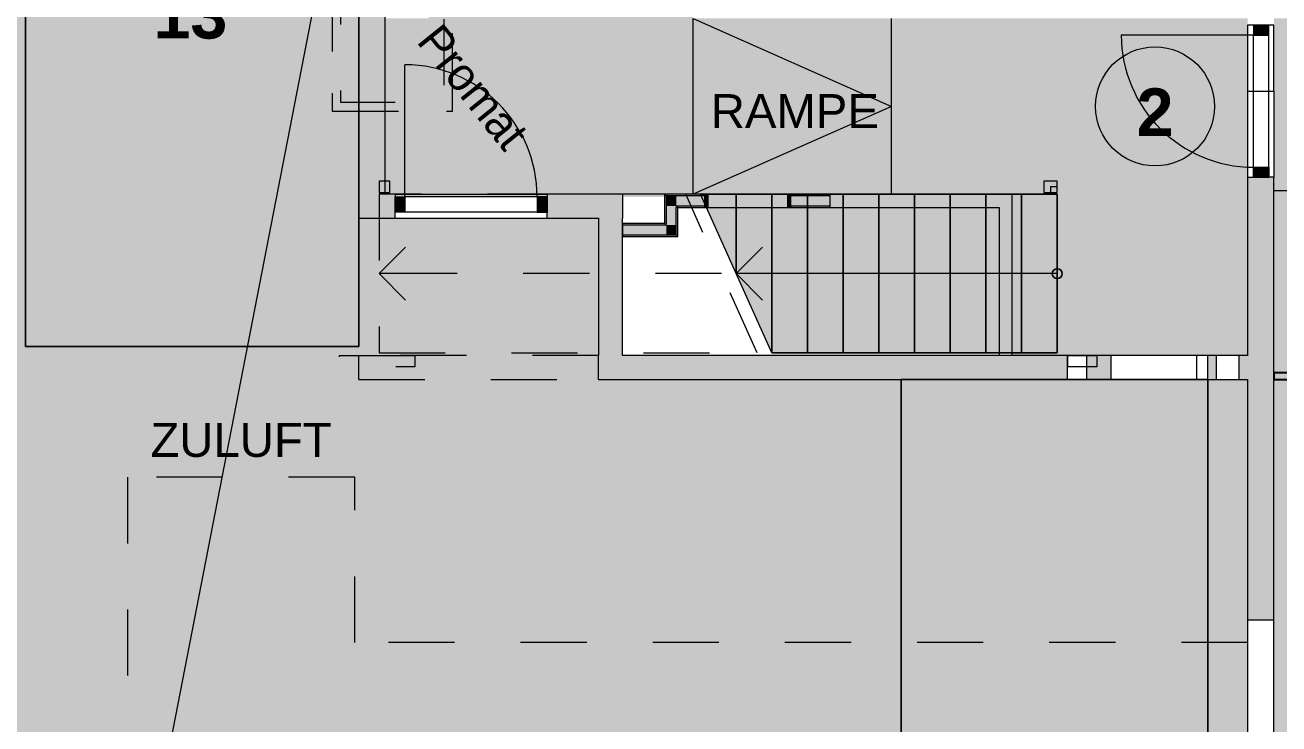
# Model space of a CAD drawing. Header units: metres. Extents: x -14 to 130, y -38 to 4.
# Drawn here: x 69.83 to 79.31, y -14.2 to -8.91 of the extents above; entities that cross this region are included whole.
import ezdxf

# ---------------------------------------------------------------- set-up
doc = ezdxf.new("R2010")
doc.units = ezdxf.units.M
doc.header["$MEASUREMENT"] = 0
doc.set_wipeout_variables(frame=1)
for name, pattern in [('Schnittlinie', [0.006, 0.003, -0.0015, 0, -0.0015]), ('Untersicht', [0.001, 0.0005, -0.0005]), ('Wipeout_Contour', [1, 0, -1])]:
    doc.linetypes.add(name, pattern=pattern)
for name, color, linetype in [('-1._Keller PP Icon_1_0', 7, 'Continuous'), ('-1._Keller PP Icon_1_120 Wand Innen tragend', 7, 'Continuous'), ('-1._Keller PP Icon_1_130 Wand Innen', 7, 'Continuous'), ('-1._Keller PP Icon_1_230 Decke abgehaengt', 7, 'Continuous'), ('-1._Keller PP Icon_1_410 Treppe', 7, 'Continuous'), ('-1._Keller PP Icon_1_710 Gelände', 7, 'Continuous'), ('-1._Keller PP Icon_1_810 Raum', 7, 'Continuous'), ('-1._Keller PP Icon_1_815 Raumbegrenzung', 7, 'Continuous'), ('-1._Keller PP Icon_1_905 VP Beschriftung Übersicht.Übersicht', 7, 'Continuous'), ('-1._Keller PP Icon_1_925 Vorentwurf Beschriftung', 7, 'Continuous')]:
    doc.layers.add(name, color=color, linetype=linetype)
doc.styles.add('ERSTELLTER_STIL_10', font='arial.ttf')
doc.styles.add('ERSTELLTER_STIL_5', font='')
doc.styles.add('ERSTELLTER_STIL_7', font='arial.ttf')
doc.styles.get('ERSTELLTER_STIL_5').set_extended_font_data('Eurostile')

msp = doc.modelspace()

# ---------------------------------------------------------------- wipeouts: each hides what was drawn before it
at = {"color": 254, "linetype": 'Wipeout_Contour', "lineweight": 0, "ltscale": 308.749813}
msp.add_wipeout([(60.3437, 3.4238), (60.3437, -37.1137), (84.7244, -37.1137), (84.7244, 3.4238)], dxfattribs=at).dxf.layer = '-1._Keller PP Icon_1_0'

# ---------------------------------------------------------------- next in the draw order: hatches: boundary and pattern name
at = {"layer": '-1._Keller PP Icon_1_120 Wand Innen tragend', "linetype": 'Continuous', "lineweight": 0, "true_color": 0x000000}
for points in [[(72.352, -8.5625), (72.352, -9.5625), (72.552, -9.5625), (72.552, -8.5625)], [(79.122, -8.9125), (79.122, -8.9875), (79.237, -8.9875), (79.237, -8.9125)], [(72.552, -10.1525), (72.552, -9.5625), (72.352, -9.5625), (72.352, -10.1525)], [(79.122, -10.0625), (79.237, -10.0625), (79.237, -9.9875), (79.122, -9.9875)], [(79.122, -10.0625), (79.077, -10.0625), (79.077, -13.4125), (79.277, -13.4125), (79.277, -10.0625), (79.237, -10.0625)], [(72.552, -10.1925), (72.552, -10.1525), (72.352, -10.1525), (72.352, -10.1925)], [(72.352, -10.1925), (72.352, -10.3725), (72.627, -10.3725), (72.627, -10.3275), (72.627, -10.2125), (72.627, -10.1925)], [(72.627, -10.2125), (72.627, -10.3275), (72.702, -10.3275), (72.702, -10.2125)], [(73.777, -10.2125), (73.702, -10.2125), (73.702, -10.3275), (73.777, -10.3275)], [(73.777, -10.2125), (73.777, -10.3275), (73.777, -10.3725), (74.167, -10.3725), (74.167, -10.1925), (73.777, -10.1925)], [(74.167, -10.3725), (74.347, -10.3725), (74.347, -10.1925)], [(74.167, -10.3725), (74.347, -10.1925), (74.167, -10.1925)], [(74.167, -10.3725), (74.167, -11.4125), (74.347, -11.4125), (74.347, -10.3725)], [(74.167, -11.5925), (74.347, -11.4125), (74.167, -11.4125)], [(74.167, -11.5925), (74.347, -11.5925), (74.347, -11.4125)], [(78.0439, -11.4125), (77.862, -11.4125), (77.862, -11.5925), (78.0439, -11.5925)], [(78.8395, -11.4125), (78.777, -11.4125), (78.777, -11.5925), (78.8395, -11.5925)], [(79.077, -11.4125), (79.0145, -11.4125), (79.0145, -11.5925), (79.077, -11.5925)]]:
    msp.add_hatch(color=18, dxfattribs=at).paths.add_polyline_path(points)
at = {"layer": '-1._Keller PP Icon_1_130 Wand Innen', "linetype": 'Continuous', "lineweight": 0, "true_color": 0x000000}
for points in [[(74.667, -10.205), (74.6795, -10.205), (74.667, -10.1925)], [(74.6795, -10.1925), (74.667, -10.1925), (74.6795, -10.205)], [(74.667, -10.4125), (74.6795, -10.4125), (74.6795, -10.205), (74.667, -10.205)], [(74.6795, -10.1925), (74.6795, -10.205), (74.972, -10.205), (74.972, -10.1925)], [(74.7545, -10.28), (74.6795, -10.205), (74.6795, -10.28)], [(74.7545, -10.205), (74.6795, -10.205), (74.7545, -10.28)], [(74.7545, -10.28), (74.972, -10.28), (74.972, -10.205), (74.7545, -10.205)], [(74.7545, -10.425), (74.7545, -10.28), (74.6795, -10.28), (74.6795, -10.425)], [(74.767, -10.2925), (74.7545, -10.28), (74.7545, -10.2925)], [(74.767, -10.28), (74.7545, -10.28), (74.767, -10.2925)], [(74.767, -10.5), (74.767, -10.2925), (74.7545, -10.2925), (74.7545, -10.5)], [(74.972, -10.28), (74.767, -10.28), (74.767, -10.2925), (74.972, -10.2925)], [(74.667, -10.4125), (74.347, -10.4125), (74.347, -10.425), (74.667, -10.425)], [(74.6795, -10.425), (74.347, -10.425), (74.347, -10.5), (74.6795, -10.5)], [(74.6795, -10.4125), (74.667, -10.4125), (74.6795, -10.425)], [(74.667, -10.4125), (74.667, -10.425), (74.6795, -10.425)], [(74.7545, -10.425), (74.6795, -10.425), (74.7545, -10.5)], [(74.6795, -10.425), (74.6795, -10.5), (74.7545, -10.5)], [(74.7545, -10.5), (74.347, -10.5), (74.347, -10.5125), (74.7545, -10.5125)], [(74.767, -10.5), (74.7545, -10.5), (74.767, -10.5125)], [(74.7545, -10.5), (74.7545, -10.5125), (74.767, -10.5125)]]:
    msp.add_hatch(color=18, dxfattribs=at).paths.add_polyline_path(points)
at = {"layer": '-1._Keller PP Icon_1_130 Wand Innen', "linetype": 'Continuous', "lineweight": 0, "true_color": 0xffffff}
for points in [[(74.972, -10.2925), (74.997, -10.2925), (74.997, -10.1925), (74.972, -10.1925)], [(75.622, -10.1925), (75.597, -10.1925), (75.597, -10.2925), (75.622, -10.2925)]]:
    msp.add_hatch(color=7, dxfattribs=at).paths.add_polyline_path(points)
at = {"layer": '-1._Keller PP Icon_1_130 Wand Innen', "linetype": 'Continuous', "lineweight": 13, "true_color": 0xdfdfdf}
msp.add_hatch(color=254, dxfattribs=at).paths.add_polyline_path([(79.277, -11.5925), (80.177, -11.5925), (80.177, -11.5425), (79.277, -11.5425)])
at = {"layer": '-1._Keller PP Icon_1_810 Raum', "linetype": 'Continuous', "lineweight": 13, "true_color": 0xd9d8c9}
for points in [[(72.352, -11.3425), (72.352, -6.3425), (69.832, -6.3425), (69.832, -11.3425)], [(76.457, -11.5925), (76.457, -17.5925), (78.777, -17.5925), (78.777, -11.5925)]]:
    msp.add_hatch(color=254, dxfattribs=at).paths.add_polyline_path(points)
at = {"layer": '-1._Keller PP Icon_1_810 Raum', "linetype": 'Continuous', "lineweight": 0, "true_color": 0x3f3f3f}
msp.add_hatch(color=250, dxfattribs=at).paths.add_polyline_path([(82.0997, -15.3225), (82.1212, -8.8625), (79.277, -8.8625), (79.277, -15.3225)])
at = {"layer": '-1._Keller PP Icon_1_905 VP Beschriftung Übersicht.Übersicht', "linetype": 'Continuous', "lineweight": 0, "true_color": 0xffffff}
for points in [[(75.207, -10.1925), (74.937, -10.1925), (75.207, -10.7925)], [(75.207, -10.7925), (75.477, -11.3925), (75.477, -10.1925), (75.207, -10.1925)], [(75.477, -11.3925), (75.747, -11.3925), (75.747, -10.1925), (75.477, -10.1925)], [(77.367, -11.3925), (77.637, -11.3925), (77.637, -10.1925), (77.367, -10.1925)], [(79.277, -11.5925), (82.1121, -11.5925), (82.1169, -10.1625), (79.277, -10.1625)]]:
    msp.add_hatch(color=7, dxfattribs=at).paths.add_polyline_path(points)

# ---------------------------------------------------------------- next in the draw order: linework, layer by layer
at = {"layer": '-1._Keller PP Icon_1_120 Wand Innen tragend', "color": 8, "linetype": 'Continuous', "lineweight": 0, "ltscale": 1000}
for p, q in [((79.122, -8.9875), (78.122, -8.9875)), ((72.702, -10.2125), (72.702, -9.2125))]:
    msp.add_line(p, q, dxfattribs=at)
at = {"layer": '-1._Keller PP Icon_1_120 Wand Innen tragend', "color": 7, "linetype": 'Schnittlinie', "lineweight": 13, "ltscale": 1000}
for p, q in [((79.122, -9.9875), (79.122, -8.9875)), ((79.237, -9.9875), (79.237, -8.9875)), ((79.077, -9.4125), (79.077, -10.0625)), ((79.277, -9.4125), (79.277, -10.0625)), ((72.627, -10.1925), (73.777, -10.1925)), ((73.702, -10.2125), (72.702, -10.2125)), ((73.702, -10.3275), (72.702, -10.3275)), ((72.627, -10.3725), (73.777, -10.3725))]:
    msp.add_line(p, q, dxfattribs=at)
at = {"layer": '-1._Keller PP Icon_1_120 Wand Innen tragend', "color": 7, "linetype": 'Continuous', "lineweight": 18, "ltscale": 1000}
for p, q in [((79.077, -10.0625), (79.122, -10.0625)), ((79.122, -10.0625), (79.237, -10.0625)), ((79.277, -10.0625), (79.122, -10.0625)), ((79.277, -10.0625), (79.237, -10.0625)), ((72.627, -10.1925), (72.627, -10.3275)), ((72.627, -10.1925), (72.627, -10.2125)), ((72.627, -10.3275), (72.627, -10.2125)), ((73.777, -10.1925), (73.777, -10.3275)), ((73.777, -10.1925), (73.777, -10.2125)), ((73.777, -10.3275), (73.777, -10.2125)), ((72.627, -10.3725), (72.627, -10.3275)), ((73.777, -10.3725), (73.777, -10.3275))]:
    msp.add_line(p, q, dxfattribs=at)
at = {"layer": '-1._Keller PP Icon_1_120 Wand Innen tragend', "color": 7, "linetype": 'Continuous', "lineweight": 18, "ltscale": 1000, "flags": 128}
for points in [[(72.352, -8.5625), (72.352, -9.5625)], [(72.552, -9.5625), (72.552, -8.5625)], [(72.352, -9.5625), (72.352, -10.1525)], [(72.552, -10.1525), (72.552, -9.5625)], [(79.077, -10.0625), (79.077, -11.4125)], [(79.277, -13.4125), (79.277, -10.0625)], [(72.352, -10.1525), (72.352, -10.1925)], [(72.352, -10.1925), (72.352, -10.3725)], [(72.552, -10.1925), (72.552, -10.1525)], [(72.627, -10.1925), (72.552, -10.1925)], [(74.347, -10.1925), (73.777, -10.1925)], [(74.347, -10.1925), (74.347, -10.3725)], [(72.352, -10.3725), (72.627, -10.3725)], [(73.777, -10.3725), (74.167, -10.3725)], [(74.167, -10.3725), (74.167, -11.4125)], [(74.347, -11.4125), (74.347, -10.3725)], [(74.167, -11.5925), (74.167, -11.4125)], [(77.712, -11.4125), (77.712, -11.5925)], [(78.0439, -11.4125), (77.862, -11.4125)], [(77.862, -11.5925), (77.862, -11.4125)], [(78.0439, -11.4125), (78.0439, -11.5925)], [(78.6939, -11.5925), (78.6939, -11.4125)], [(78.8395, -11.4125), (78.777, -11.4125)], [(78.777, -11.5925), (78.777, -11.4125)], [(78.8395, -11.4125), (78.8395, -11.5925)], [(79.077, -11.4125), (79.0145, -11.4125)], [(79.0145, -11.5925), (79.0145, -11.4125)], [(74.167, -11.5925), (77.712, -11.5925)], [(77.862, -11.5925), (78.0439, -11.5925)], [(78.777, -11.5925), (78.8395, -11.5925)], [(79.0145, -11.5925), (79.077, -11.5925)], [(79.077, -11.5925), (79.077, -13.4125)], [(79.277, -13.4125), (79.077, -13.4125)]]:
    msp.add_lwpolyline(points, dxfattribs=at)
at = {"layer": '-1._Keller PP Icon_1_120 Wand Innen tragend', "color": 154, "linetype": 'Continuous', "lineweight": 13, "ltscale": 1000, "true_color": 0x004e91, "flags": 128}
for points in [[(79.277, -8.9125), (79.237, -8.9125), (79.122, -8.9125), (79.077, -8.9125)], [(79.077, -9.4125), (79.122, -9.4125), (79.237, -9.4125), (79.277, -9.4125)], [(77.862, -11.4125), (77.712, -11.4125)], [(78.6939, -11.4125), (78.0439, -11.4125)], [(78.777, -11.4125), (78.6939, -11.4125)], [(79.0145, -11.4125), (78.8395, -11.4125)], [(77.712, -11.5925), (77.862, -11.5925)], [(78.0439, -11.5925), (78.6939, -11.5925)], [(78.6939, -11.5925), (78.777, -11.5925)], [(78.8395, -11.5925), (79.0145, -11.5925)], [(79.077, -13.4125), (79.077, -15.3225)], [(79.277, -15.3225), (79.277, -13.4125)]]:
    msp.add_lwpolyline(points, dxfattribs=at)
at = {"layer": '-1._Keller PP Icon_1_120 Wand Innen tragend', "color": 7, "linetype": 'Schnittlinie', "lineweight": 13, "ltscale": 1000, "flags": 128}
for points in [[(79.077, -8.9125), (79.077, -9.4125)], [(79.277, -9.4125), (79.277, -8.9125)]]:
    msp.add_lwpolyline(points, dxfattribs=at)
at = {"layer": '-1._Keller PP Icon_1_120 Wand Innen tragend', "color": 7, "linetype": 'Continuous', "lineweight": 13, "ltscale": 1000, "flags": 128}
for points in [[(79.122, -8.9125), (79.122, -8.9875), (79.237, -8.9875), (79.237, -8.9125)], [(79.122, -10.0625), (79.122, -9.9875), (79.237, -9.9875), (79.237, -10.0625)], [(72.627, -10.2125), (72.702, -10.2125), (72.702, -10.3275), (72.627, -10.3275)], [(73.777, -10.2125), (73.702, -10.2125), (73.702, -10.3275), (73.777, -10.3275)]]:
    msp.add_lwpolyline(points, close=True, dxfattribs=at)
at = {"layer": '-1._Keller PP Icon_1_120 Wand Innen tragend', "color": 7, "linetype": 'Untersicht', "lineweight": 13, "ltscale": 1000, "flags": 128}
for points in [[(74.167, -11.4125), (72.352, -11.4125)], [(72.352, -11.5925), (72.352, -11.4125)], [(74.167, -11.5925), (74.167, -11.4125)], [(72.352, -11.5925), (74.167, -11.5925)]]:
    msp.add_lwpolyline(points, dxfattribs=at)
at = {"layer": '-1._Keller PP Icon_1_120 Wand Innen tragend', "color": 8, "linetype": 'Continuous', "lineweight": 0, "ltscale": 1000}
for centre, start, end in [((79.122, -8.9875), 180, 270), ((72.702, -10.2125), 0, 90)]:
    msp.add_arc(centre, 1, start, end, dxfattribs=at)
at = {"layer": '-1._Keller PP Icon_1_120 Wand Innen tragend', "color": 7, "linetype": 'Continuous', "lineweight": 18, "ltscale": 1000}
for p in [(79.122, -10.0625), (72.627, -10.3275), (73.777, -10.3275)]:
    msp.add_point(p, dxfattribs=at)
at = {"layer": '-1._Keller PP Icon_1_130 Wand Innen', "color": 7, "linetype": 'Continuous', "lineweight": 18, "ltscale": 1000}
for p, q in [((74.6795, -10.205), (74.6795, -10.28)), ((74.7545, -10.205), (74.6795, -10.205)), ((74.6795, -10.205), (74.6795, -10.28)), ((74.972, -10.205), (74.7545, -10.205)), ((74.972, -10.205), (74.972, -10.1925)), ((74.972, -10.205), (74.972, -10.1925)), ((74.972, -10.205), (74.972, -10.1925)), ((74.972, -10.28), (74.972, -10.205)), ((74.972, -10.28), (74.972, -10.205)), ((74.972, -10.28), (74.972, -10.205)), ((75.622, -10.205), (75.622, -10.1925)), ((75.622, -10.205), (75.622, -10.1925)), ((75.622, -10.205), (75.622, -10.1925)), ((75.622, -10.28), (75.622, -10.205)), ((75.622, -10.28), (75.622, -10.205)), ((75.622, -10.28), (75.622, -10.205)), ((74.6795, -10.28), (74.6795, -10.4125)), ((74.7545, -10.28), (74.7545, -10.2925)), ((74.7545, -10.28), (74.972, -10.28)), ((74.7545, -10.28), (74.7545, -10.2925)), ((74.7545, -10.425), (74.7545, -10.2925)), ((74.972, -10.2925), (74.972, -10.28)), ((74.972, -10.2925), (74.972, -10.28)), ((74.972, -10.2925), (74.972, -10.28)), ((75.622, -10.2925), (75.622, -10.28)), ((75.622, -10.2925), (75.622, -10.28)), ((75.622, -10.2925), (75.622, -10.28)), ((74.6795, -10.425), (74.347, -10.425)), ((74.6795, -10.425), (74.6795, -10.4125)), ((74.6795, -10.425), (74.6795, -10.4125)), ((74.7545, -10.5), (74.7545, -10.425)), ((74.7545, -10.5), (74.7545, -10.425)), ((74.347, -10.5), (74.6795, -10.5)), ((74.6795, -10.5), (74.7545, -10.5))]:
    msp.add_line(p, q, dxfattribs=at)
at = {"layer": '-1._Keller PP Icon_1_130 Wand Innen', "color": 7, "linetype": 'Continuous', "lineweight": 13, "ltscale": 1000}
for p, q in [((74.997, -10.1925), (74.972, -10.1925)), ((74.972, -10.1925), (74.972, -10.2925)), ((74.997, -10.2925), (74.997, -10.1925)), ((75.622, -10.1925), (75.597, -10.1925)), ((75.597, -10.1925), (75.597, -10.2925)), ((75.622, -10.2925), (75.622, -10.1925)), ((74.972, -10.2925), (74.997, -10.2925)), ((75.597, -10.2925), (75.622, -10.2925))]:
    msp.add_line(p, q, dxfattribs=at)
at = {"layer": '-1._Keller PP Icon_1_130 Wand Innen', "color": 8, "linetype": 'Continuous', "lineweight": 0, "ltscale": 1000}
msp.add_line((74.982, -10.2925), (75.612, -10.2925), dxfattribs=at)
at = {"layer": '-1._Keller PP Icon_1_130 Wand Innen', "color": 7, "linetype": 'Continuous', "lineweight": 18, "ltscale": 1000, "flags": 128}
for points in [[(74.667, -10.1925), (74.667, -10.205)], [(74.972, -10.1925), (74.667, -10.1925)], [(74.667, -10.205), (74.667, -10.4125)], [(74.767, -10.2925), (74.972, -10.2925)], [(74.767, -10.5), (74.767, -10.2925)], [(74.667, -10.4125), (74.347, -10.4125)], [(74.347, -10.4125), (74.347, -10.425)], [(74.347, -10.425), (74.347, -10.5)], [(74.347, -10.5), (74.347, -10.5125)], [(74.347, -10.5125), (74.767, -10.5125)], [(74.767, -10.5125), (74.767, -10.5)]]:
    msp.add_lwpolyline(points, dxfattribs=at)
at = {"layer": '-1._Keller PP Icon_1_130 Wand Innen', "color": 7, "linetype": 'Continuous', "lineweight": 25, "ltscale": 1000, "flags": 128}
for points in [[(80.177, -11.5425), (79.277, -11.5425)], [(79.277, -11.5425), (79.277, -11.5925)], [(79.277, -11.5925), (80.177, -11.5925)]]:
    msp.add_lwpolyline(points, dxfattribs=at)
at = {"layer": '-1._Keller PP Icon_1_230 Decke abgehaengt', "color": 8, "linetype": 'Untersicht', "lineweight": 13, "ltscale": 1000, "flags": 128}
for points in [[(72.152, -8.4275), (72.152, -9.5625), (72.352, -9.5625), (73.062, -9.5625), (73.062, -8.7025), (72.882, -8.7025), (72.882, -8.5625), (72.352, -8.5625), (72.352, -8.4275)], [(72.152, -9.5625), (73.062, -9.5625), (73.062, -8.7025), (72.997, -8.7025), (72.997, -9.4975), (72.217, -9.4975), (72.217, -8.4925), (72.352, -8.4925), (72.352, -8.4275), (72.152, -8.4275)]]:
    msp.add_lwpolyline(points, close=True, dxfattribs=at)
at = {"layer": '-1._Keller PP Icon_1_410 Treppe', "color": 7, "linetype": 'Untersicht', "lineweight": 18, "ltscale": 1000}
for p, q in [((74.8273, -10.1925), (72.507, -10.1925)), ((72.507, -10.1925), (72.507, -11.3925)), ((75.3673, -11.3925), (74.8273, -10.1925)), ((72.507, -11.3925), (75.3673, -11.3925))]:
    msp.add_line(p, q, dxfattribs=at)
at = {"layer": '-1._Keller PP Icon_1_410 Treppe', "color": 7, "linetype": 'Continuous', "lineweight": 18, "ltscale": 1000}
for p, q in [((75.207, -10.1925), (74.937, -10.1925)), ((75.477, -11.3925), (74.937, -10.1925)), ((75.477, -10.1925), (75.207, -10.1925)), ((75.207, -10.1925), (75.207, -10.7925)), ((75.207, -10.7925), (75.207, -10.1925)), ((75.747, -10.1925), (75.477, -10.1925)), ((75.477, -10.1925), (75.477, -11.3925)), ((75.477, -11.3925), (75.477, -10.1925)), ((75.747, -10.1925), (75.747, -11.3925)), ((75.747, -11.3925), (75.747, -10.1925)), ((77.637, -10.1925), (77.367, -10.1925)), ((77.367, -10.1925), (77.367, -11.3925)), ((77.367, -11.3925), (77.367, -10.1925)), ((77.637, -11.3925), (77.637, -10.1925)), ((75.477, -11.3925), (75.747, -11.3925)), ((75.747, -11.3925), (76.017, -11.3925)), ((76.017, -11.3925), (76.287, -11.3925)), ((76.287, -11.3925), (76.557, -11.3925)), ((76.557, -11.3925), (76.827, -11.3925)), ((76.827, -11.3925), (77.097, -11.3925)), ((77.367, -11.3925), (77.637, -11.3925))]:
    msp.add_line(p, q, dxfattribs=at)
at = {"layer": '-1._Keller PP Icon_1_410 Treppe', "color": 7, "linetype": 'Untersicht', "lineweight": 13, "ltscale": 1000}
for p, q in [((72.707, -10.5925), (72.507, -10.7925)), ((72.777, -10.7925), (72.507, -10.7925)), ((72.507, -10.7925), (72.707, -10.9925)), ((75.0973, -10.7925), (72.777, -10.7925))]:
    msp.add_line(p, q, dxfattribs=at)
at = {"layer": '-1._Keller PP Icon_1_410 Treppe', "color": 7, "linetype": 'Continuous', "lineweight": 13, "ltscale": 1000}
for p, q in [((75.407, -10.5925), (75.207, -10.7925)), ((75.207, -10.7925), (75.407, -10.9925)), ((77.637, -10.7925), (77.367, -10.7925))]:
    msp.add_line(p, q, dxfattribs=at)
at = {"layer": '-1._Keller PP Icon_1_410 Treppe', "color": 255, "linetype": 'Untersicht', "lineweight": 0, "ltscale": 1000, "flags": 128}
for points in [[(72.507, -10.1775), (72.587, -10.1775), (72.587, -10.0925), (72.507, -10.0925)], [(72.507, -11.4125), (72.777, -11.4125), (72.777, -11.4975), (72.207, -11.4975), (72.207, -11.4125)]]:
    msp.add_lwpolyline(points, close=True, dxfattribs=at)
at = {"layer": '-1._Keller PP Icon_1_410 Treppe', "color": 255, "linetype": 'Continuous', "lineweight": 0, "ltscale": 1000, "flags": 128}
for points in [[(77.537, -10.1775), (77.637, -10.1775), (77.637, -10.0925), (77.537, -10.0925)], [(77.587, -10.1775), (77.607, -10.1775), (77.637, -10.1775), (77.637, -10.135), (77.587, -10.135)], [(77.717, -11.4125), (77.907, -11.4125), (77.937, -11.4125), (77.937, -11.4975), (77.717, -11.4975)]]:
    msp.add_lwpolyline(points, close=True, dxfattribs=at)
at = {"layer": '-1._Keller PP Icon_1_410 Treppe', "color": 7, "linetype": 'Continuous', "lineweight": 13, "ltscale": 1000, "flags": 128}
msp.add_lwpolyline([(77.637, -10.755, 1), (77.637, -10.83, 1)], format="xyb", close=True, dxfattribs=at)
at = {"layer": '-1._Keller PP Icon_1_710 Gelände', "color": 83, "linetype": 'Continuous', "lineweight": 13, "ltscale": 1000, "true_color": 0x89cd89}
msp.add_line((70.5856, -16.1077), (73.2046, -2.6377), dxfattribs=at)
at = {"layer": '-1._Keller PP Icon_1_810 Raum', "color": 5, "linetype": 'Continuous', "lineweight": 0, "ltscale": 1000, "flags": 128}
for points in [[(72.352, -11.3425), (72.352, -6.3425), (69.832, -6.3425), (69.832, -11.3425)], [(76.457, -11.5925), (76.457, -17.5925), (78.777, -17.5925), (78.777, -11.5925)]]:
    msp.add_lwpolyline(points, close=True, dxfattribs=at)
at = {"layer": '-1._Keller PP Icon_1_815 Raumbegrenzung', "color": 5, "linetype": 'Continuous', "lineweight": 0, "ltscale": 1000, "flags": 128}
for points in [[(69.832, -11.3425), (69.832, -6.3425), (72.352, -6.3425), (72.352, -11.3425)], [(76.457, -17.5925), (76.457, -11.5925), (78.777, -11.5925), (78.777, -17.5925)]]:
    msp.add_lwpolyline(points, close=True, dxfattribs=at)
at = {"layer": '-1._Keller PP Icon_1_905 VP Beschriftung Übersicht.Übersicht', "color": 7, "linetype": 'Continuous', "lineweight": 13, "ltscale": 1000}
for p in [(75.4073, -10.5921), (75.4073, -10.9928)]:
    msp.add_line(p, (75.207, -10.7925), dxfattribs=at)
at = {"layer": '-1._Keller PP Icon_1_905 VP Beschriftung Übersicht.Übersicht', "color": 7, "linetype": 'Untersicht', "lineweight": 13, "ltscale": 1000}
for p, q in [((72.322, -12.3325), (70.602, -12.3325)), ((70.602, -12.3325), (70.602, -15.3025)), ((72.322, -13.5825), (72.322, -12.3325)), ((79.077, -13.5825), (72.322, -13.5825))]:
    msp.add_line(p, q, dxfattribs=at)
at = {"layer": '-1._Keller PP Icon_1_905 VP Beschriftung Übersicht.Übersicht', "color": 7, "linetype": 'Continuous', "lineweight": 13, "ltscale": 1000, "flags": 128}
msp.add_lwpolyline([(74.937, -10.1925), (74.882, -10.1925), (74.882, -8.8625)], dxfattribs=at)
for points in [[(75.207, -10.1925), (75.207, -10.7925), (74.937, -10.1925)], [(75.207, -10.7925), (75.207, -10.1925), (75.477, -10.1925), (75.477, -11.3925)], [(75.477, -11.3925), (75.477, -10.1925), (75.747, -10.1925), (75.747, -11.3925)], [(77.367, -11.3925), (77.367, -10.1925), (77.637, -10.1925), (77.637, -11.3925)], [(79.277, -11.5925), (79.277, -10.1625), (82.1169, -10.1625), (82.1121, -11.5925)]]:
    msp.add_lwpolyline(points, close=True, dxfattribs=at)
at = {"layer": '-1._Keller PP Icon_1_905 VP Beschriftung Übersicht.Übersicht', "color": 7, "linetype": 'Continuous', "lineweight": 13, "ltscale": 1000}
for centre, radius in [((78.377, -9.5275), 0.45), ((77.637, -10.7925), 0.0375)]:
    msp.add_circle(centre, radius, dxfattribs=at)

# ---------------------------------------------------------------- next in the draw order: texts
at = {"layer": '-1._Keller PP Icon_1_230 Decke abgehaengt', "color": 7, "linetype": 'Continuous', "lineweight": 13, "insert": (71.7917, -7.8084), "char_height": 0.25, "attachment_point": 7, "rotation": 308.74522, "style": 'ERSTELLTER_STIL_5'}
msp.add_mtext('\\A1;{\\pql;\\fEurostile|b0|i0|c0|p0;\\W1.000000;a.D. EI90 \\fEurostile|b0|i0|c0|p0;\\W1.000000; \\fEurostile|b0|i0|c0|p0;\\W1.000000;Promat}', dxfattribs=at)
at = {"layer": '-1._Keller PP Icon_1_905 VP Beschriftung Übersicht.Übersicht', "color": 7, "linetype": 'Continuous', "lineweight": 13}
for s, insert, char_height, attachment_point, style in [('\\A1;{\\pqc;\\fHelvetica|b1|i0|c0|p0;\\W1.000000;2}', (78.377, -9.5712), 0.360003, 5, 'ERSTELLTER_STIL_10'), ('\\A1;{\\pql;\\fHelvetica|b0|i0|c0|p0;\\W1.000000;RAMPE}', (75.016, -9.5627), 0.256, 4, 'ERSTELLTER_STIL_7'), ('\\A1;{\\pqc;\\fHelvetica|b0|i0|c0|p0;\\W1.000000;ZULUFT}', (71.462, -12.182), 0.256, 8, 'ERSTELLTER_STIL_7')]:
    msp.add_mtext(s, dxfattribs=dict(at, insert=insert, char_height=char_height, attachment_point=attachment_point, style=style))
at = {"layer": '-1._Keller PP Icon_1_925 Vorentwurf Beschriftung', "color": 7, "linetype": 'Continuous', "lineweight": 13, "insert": (70.7991, -9.0196), "char_height": 0.36, "attachment_point": 7, "style": 'ERSTELLTER_STIL_10'}
msp.add_mtext('\\A1;{\\pql;\\fHelvetica|b1|i0|c0|p0;\\W1.000000;13}', dxfattribs=at)

# ---------------------------------------------------------------- next in the draw order: wipeouts: each hides what was drawn before it
at = {"color": 254, "linetype": 'Wipeout_Contour', "lineweight": 0, "ltscale": 234.309697}
msp.add_wipeout([(77.2845, -10.205), (77.297, -10.1925), (77.2845, -10.1925)], dxfattribs=at).dxf.layer = '-1._Keller PP Icon_1_130 Wand Innen'
at = {"color": 254, "linetype": 'Wipeout_Contour', "lineweight": 0, "ltscale": 234.083264}
msp.add_wipeout([(77.197, -10.2925), (77.2095, -10.28), (77.197, -10.28)], dxfattribs=at).dxf.layer = '-1._Keller PP Icon_1_130 Wand Innen'

# ---------------------------------------------------------------- next in the draw order: wipeouts: each hides what was drawn before it
at = {"color": 254, "linetype": 'Wipeout_Contour', "lineweight": 0, "ltscale": 234.161285}
msp.add_wipeout([(77.2095, -10.28), (77.2845, -10.205), (77.2095, -10.205)], dxfattribs=at).dxf.layer = '-1._Keller PP Icon_1_130 Wand Innen'

# ---------------------------------------------------------------- next in the draw order: wipeouts: each hides what was drawn before it
at = {"color": 254, "linetype": 'Wipeout_Contour', "lineweight": 0, "ltscale": 312.189017}
msp.add_wipeout([(77.2845, -10.205), (77.2845, -11.4125), (77.297, -11.4125), (77.297, -10.205)], dxfattribs=at).dxf.layer = '-1._Keller PP Icon_1_130 Wand Innen'
at = {"color": 254, "linetype": 'Wipeout_Contour', "lineweight": 0, "ltscale": 311.865298}
msp.add_wipeout([(77.197, -10.2925), (77.197, -11.4125), (77.2095, -11.4125), (77.2095, -10.2925)], dxfattribs=at).dxf.layer = '-1._Keller PP Icon_1_130 Wand Innen'

# ---------------------------------------------------------------- next in the draw order: wipeouts: each hides what was drawn before it
at = {"color": 254, "linetype": 'Wipeout_Contour', "lineweight": 0, "ltscale": 233.46316}
msp.add_wipeout([(77.2845, -10.205), (77.297, -10.205), (77.297, -10.1925)], dxfattribs=at).dxf.layer = '-1._Keller PP Icon_1_130 Wand Innen'
at = {"color": 254, "linetype": 'Wipeout_Contour', "lineweight": 0, "ltscale": 233.238156}
msp.add_wipeout([(77.197, -10.2925), (77.2095, -10.2925), (77.2095, -10.28)], dxfattribs=at).dxf.layer = '-1._Keller PP Icon_1_130 Wand Innen'

# ---------------------------------------------------------------- next in the draw order: wipeouts: each hides what was drawn before it
at = {"color": 254, "linetype": 'Wipeout_Contour', "lineweight": 0, "ltscale": 312.035418}
msp.add_wipeout([(77.2095, -10.28), (77.2095, -11.4125), (77.2845, -11.4125), (77.2845, -10.28)], dxfattribs=at).dxf.layer = '-1._Keller PP Icon_1_130 Wand Innen'

# ---------------------------------------------------------------- next in the draw order: hatches: boundary and pattern name
at = {"layer": '-1._Keller PP Icon_1_120 Wand Innen tragend', "linetype": 'Continuous', "lineweight": 0, "true_color": 0x000000}
msp.add_hatch(color=18, dxfattribs=at).paths.add_polyline_path([(77.712, -11.4125), (74.347, -11.4125), (74.347, -11.5925), (77.712, -11.5925)])

# ---------------------------------------------------------------- next in the draw order: linework, layer by layer
at = {"layer": '-1._Keller PP Icon_1_120 Wand Innen tragend', "color": 7, "linetype": 'Continuous', "lineweight": 18, "ltscale": 1000, "flags": 128}
msp.add_lwpolyline([(77.712, -11.4125), (74.347, -11.4125)], dxfattribs=at)
at = {"layer": '-1._Keller PP Icon_1_130 Wand Innen', "color": 7, "linetype": 'Continuous', "lineweight": 18, "ltscale": 1000, "flags": 128}
for points in [[(77.2095, -11.4125), (77.197, -11.4125)], [(77.2845, -11.4125), (77.2095, -11.4125)], [(77.297, -11.4125), (77.2845, -11.4125)]]:
    msp.add_lwpolyline(points, dxfattribs=at)
at = {"layer": '-1._Keller PP Icon_1_410 Treppe', "color": 7, "linetype": 'Continuous', "lineweight": 13, "ltscale": 1000}
msp.add_line((77.367, -10.7925), (75.207, -10.7925), dxfattribs=at)
at = {"layer": '-1._Keller PP Icon_1_410 Treppe', "color": 7, "linetype": 'Continuous', "lineweight": 18, "ltscale": 1000}
msp.add_line((77.097, -11.3925), (77.367, -11.3925), dxfattribs=at)
at = {"layer": '-1._Keller PP Icon_1_905 VP Beschriftung Übersicht.Übersicht', "color": 7, "linetype": 'Continuous', "lineweight": 13, "ltscale": 1000}
msp.add_line((77.637, -10.7925), (75.207, -10.7925), dxfattribs=at)

# ---------------------------------------------------------------- next in the draw order: wipeouts: each hides what was drawn before it
at = {"color": 254, "linetype": 'Wipeout_Contour', "lineweight": 0, "ltscale": 233.385639}
msp.add_wipeout([(77.2095, -10.28), (77.2845, -10.28), (77.2845, -10.205)], dxfattribs=at).dxf.layer = '-1._Keller PP Icon_1_130 Wand Innen'

# ---------------------------------------------------------------- next in the draw order: linework, layer by layer
at = {"layer": '-1._Keller PP Icon_1_130 Wand Innen', "color": 7, "linetype": 'Continuous', "lineweight": 18, "ltscale": 1000, "flags": 128}
for points in [[(77.297, -10.1925), (77.2845, -10.1925)], [(77.297, -11.4125), (77.297, -10.1925)], [(77.197, -10.2925), (77.197, -11.4125)]]:
    msp.add_lwpolyline(points, dxfattribs=at)

# ---------------------------------------------------------------- next in the draw order: wipeouts: each hides what was drawn before it
at = {"color": 254, "linetype": 'Wipeout_Contour', "lineweight": 0, "ltscale": 309.115683}
msp.add_wipeout([(77.2845, -10.1925), (75.917, -10.1925), (75.917, -10.205), (77.2845, -10.205)], dxfattribs=at).dxf.layer = '-1._Keller PP Icon_1_130 Wand Innen'
at = {"color": 254, "linetype": 'Wipeout_Contour', "lineweight": 0, "ltscale": 308.988479}
msp.add_wipeout([(77.197, -10.28), (75.917, -10.28), (75.917, -10.2925), (77.197, -10.2925)], dxfattribs=at).dxf.layer = '-1._Keller PP Icon_1_130 Wand Innen'

# ---------------------------------------------------------------- next in the draw order: wipeouts: each hides what was drawn before it
at = {"color": 254, "linetype": 'Wipeout_Contour', "lineweight": 0, "ltscale": 308.990159}
msp.add_wipeout([(77.2095, -10.205), (75.917, -10.205), (75.917, -10.28), (77.2095, -10.28)], dxfattribs=at).dxf.layer = '-1._Keller PP Icon_1_130 Wand Innen'

# ---------------------------------------------------------------- next in the draw order: hatches: boundary and pattern name
at = {"layer": '-1._Keller PP Icon_1_130 Wand Innen', "linetype": 'Continuous', "lineweight": 0, "true_color": 0x000000}
for points in [[(75.622, -10.1925), (75.622, -10.205), (75.917, -10.205), (75.917, -10.1925)], [(75.622, -10.28), (75.917, -10.28), (75.917, -10.205), (75.622, -10.205)], [(75.917, -10.28), (75.622, -10.28), (75.622, -10.2925), (75.917, -10.2925)]]:
    msp.add_hatch(color=18, dxfattribs=at).paths.add_polyline_path(points)
at = {"layer": '-1._Keller PP Icon_1_810 Raum', "linetype": 'Continuous', "lineweight": 0, "true_color": 0x3f3f3f}
h = msp.add_hatch(color=250, dxfattribs=at)
h.paths.add_polyline_path([(64.7889, -11.3425), (64.812, -24.9825), (64.8254, -35.7394), (82.01, -33.2688), (82.0502, -24.1271), (82.3202, -24.1289), (82.362, -17.635), (82.092, -17.6348), (82.0991, -15.5025), (79.277, -15.5025), (79.277, -20.0194), (78.3428, -24.3323), (76.422, -24.3323), (76.422, -24.1325), (78.2019, -24.1325), (79.077, -20.0925), (79.077, -17.683), (79.077, -11.5925), (74.167, -11.5925), (74.167, -10.3725), (72.352, -10.3725), (72.352, -8.3625), (72.682, -8.3625), (72.682, -6.3425), (69.582, -6.3425), (69.582, -11.1425), (69.582, -11.3425)])
h.paths.add_polyline_path([(67.2738, -24.6025), (69.2738, -24.6025), (69.2738, -24.8025), (67.2738, -24.8025)], flags=0)
h.paths.add_polyline_path([(67.2738, -30.0425), (67.2738, -29.8425), (68.4738, -29.8425), (68.4738, -30.0425)], flags=0)
h.paths.add_polyline_path([(68.062, -19.5625), (68.062, -19.3625), (69.262, -19.3625), (69.262, -19.5625)], flags=0)
h.paths.add_polyline_path([(68.062, -16.8425), (68.062, -16.6425), (69.262, -16.6425), (69.262, -16.8425)], flags=0)
h.paths.add_polyline_path([(76.757, -17.8125), (76.757, -17.6125), (77.957, -17.6125), (77.957, -17.8125)], flags=0)
h.paths.add_polyline_path([(77.5404, -30.9138), (79.4205, -30.6398), (79.4493, -30.8377), (77.5692, -31.1118)], flags=0)
msp.add_hatch(color=250, dxfattribs=at).paths.add_polyline_path([(72.552, -8.8625), (72.552, -10.2125), (77.297, -10.2125), (77.297, -11.4125), (79.077, -11.4125), (79.077, -8.8625), (74.882, -8.8625), (74.882, -8.6525), (72.882, -8.6525), (72.882, -8.8625)])
at = {"layer": '-1._Keller PP Icon_1_905 VP Beschriftung Übersicht.Übersicht', "linetype": 'Continuous', "lineweight": 0, "true_color": 0xffffff}
for points in [[(75.747, -11.3925), (76.017, -11.3925), (76.017, -10.1925), (75.747, -10.1925)], [(76.017, -11.3925), (76.287, -11.3925), (76.287, -10.1925), (76.017, -10.1925)], [(76.287, -11.3925), (76.557, -11.3925), (76.557, -10.1925), (76.287, -10.1925)], [(76.557, -11.3925), (76.827, -11.3925), (76.827, -10.1925), (76.557, -10.1925)], [(76.827, -11.3925), (77.097, -11.3925), (77.097, -10.1925), (76.827, -10.1925)], [(77.097, -11.3925), (77.367, -11.3925), (77.367, -10.1925), (77.097, -10.1925)]]:
    msp.add_hatch(color=7, dxfattribs=at).paths.add_polyline_path(points)

# ---------------------------------------------------------------- next in the draw order: linework, layer by layer
at = {"layer": '-1._Keller PP Icon_1_130 Wand Innen', "color": 7, "linetype": 'Continuous', "lineweight": 18, "ltscale": 1000}
for p, q in [((75.917, -10.205), (75.622, -10.205)), ((75.622, -10.28), (75.917, -10.28))]:
    msp.add_line(p, q, dxfattribs=at)
at = {"layer": '-1._Keller PP Icon_1_130 Wand Innen', "color": 7, "linetype": 'Continuous', "lineweight": 18, "ltscale": 1000, "flags": 128}
for points in [[(75.917, -10.1925), (75.622, -10.1925)], [(77.2845, -10.1925), (75.917, -10.1925)], [(75.917, -10.1925), (75.917, -10.205)], [(75.917, -10.1925), (75.917, -10.205)], [(75.917, -10.205), (75.917, -10.28)], [(75.917, -10.205), (75.917, -10.28)], [(75.622, -10.2925), (75.917, -10.2925)], [(75.917, -10.28), (75.917, -10.2925)], [(75.917, -10.28), (75.917, -10.2925)], [(75.917, -10.2925), (77.197, -10.2925)]]:
    msp.add_lwpolyline(points, dxfattribs=at)
at = {"layer": '-1._Keller PP Icon_1_410 Treppe', "color": 7, "linetype": 'Continuous', "lineweight": 18, "ltscale": 1000}
for p, q in [((76.017, -10.1925), (75.747, -10.1925)), ((76.287, -10.1925), (76.017, -10.1925)), ((76.017, -10.1925), (76.017, -11.3925)), ((76.017, -11.3925), (76.017, -10.1925)), ((76.557, -10.1925), (76.287, -10.1925)), ((76.287, -10.1925), (76.287, -11.3925)), ((76.287, -11.3925), (76.287, -10.1925)), ((76.827, -10.1925), (76.557, -10.1925)), ((76.557, -10.1925), (76.557, -11.3925)), ((76.557, -11.3925), (76.557, -10.1925)), ((77.097, -10.1925), (76.827, -10.1925)), ((76.827, -10.1925), (76.827, -11.3925)), ((76.827, -11.3925), (76.827, -10.1925)), ((77.367, -10.1925), (77.097, -10.1925)), ((77.097, -10.1925), (77.097, -11.3925)), ((77.097, -11.3925), (77.097, -10.1925))]:
    msp.add_line(p, q, dxfattribs=at)
at = {"layer": '-1._Keller PP Icon_1_905 VP Beschriftung Übersicht.Übersicht', "color": 8, "linetype": 'Continuous', "lineweight": 13, "ltscale": 1000, "flags": 128}
msp.add_lwpolyline([(74.882, -8.8625), (76.382, -9.5275), (74.882, -10.1925)], dxfattribs=at)
at = {"layer": '-1._Keller PP Icon_1_905 VP Beschriftung Übersicht.Übersicht', "color": 7, "linetype": 'Continuous', "lineweight": 13, "ltscale": 1000, "flags": 128}
msp.add_lwpolyline([(76.382, -10.1925), (76.382, -8.8625)], dxfattribs=at)
for points in [[(75.747, -11.3925), (75.747, -10.1925), (76.017, -10.1925), (76.017, -11.3925)], [(76.017, -11.3925), (76.017, -10.1925), (76.287, -10.1925), (76.287, -11.3925)], [(76.287, -11.3925), (76.287, -10.1925), (76.557, -10.1925), (76.557, -11.3925)], [(76.557, -11.3925), (76.557, -10.1925), (76.827, -10.1925), (76.827, -11.3925)], [(76.827, -11.3925), (76.827, -10.1925), (77.097, -10.1925), (77.097, -11.3925)], [(77.097, -11.3925), (77.097, -10.1925), (77.367, -10.1925), (77.367, -11.3925)]]:
    msp.add_lwpolyline(points, close=True, dxfattribs=at)

doc.saveas('drawing.dxf')
